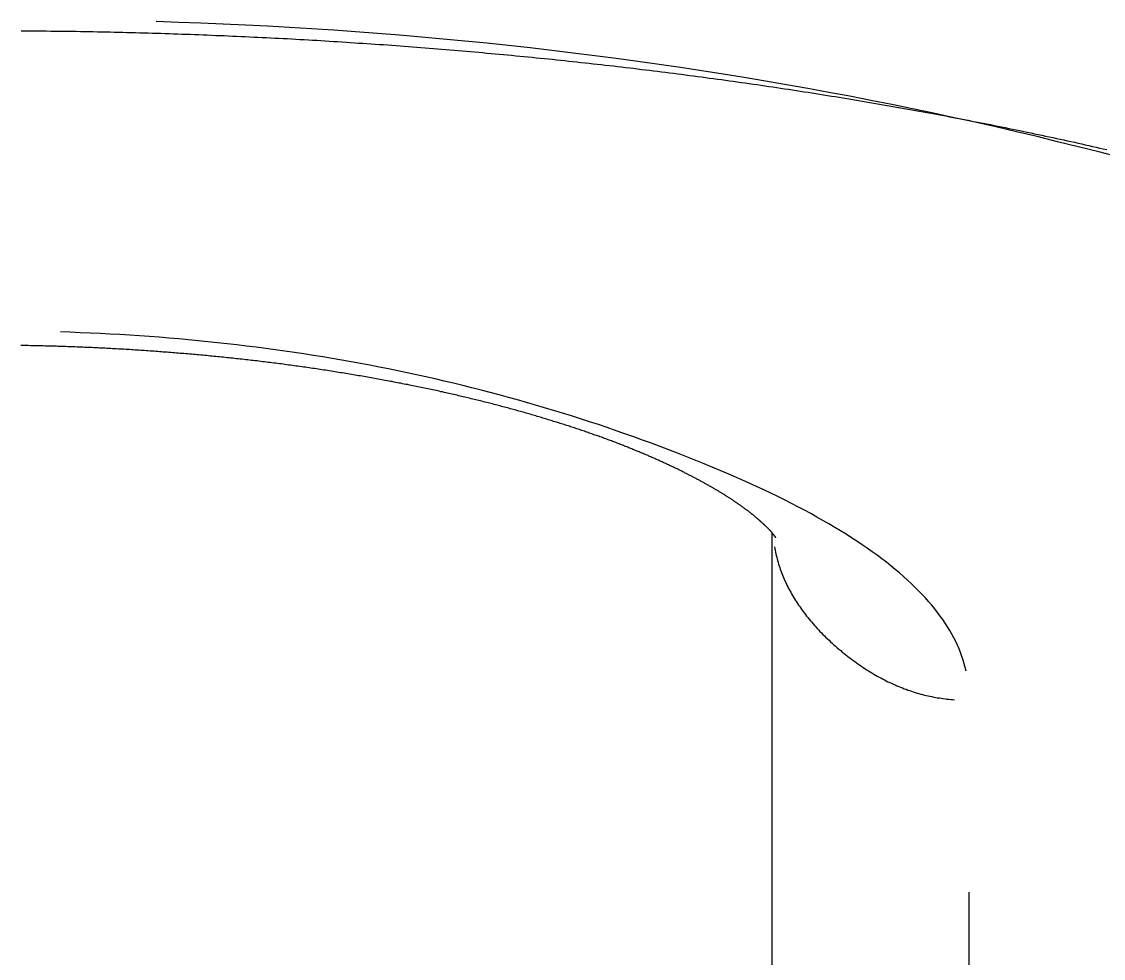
# Model space of a CAD drawing. Extents: x -120222 to -41942, y -19134 to 30932.
# Drawn here: x -81558.966 to -81557.595, y 10172.307 to 10173.495 of the extents above; entities that cross this region are included whole.
import ezdxf

# ---------------------------------------------------------------- set-up
doc = ezdxf.new("R2010")
doc.units = 0
doc.header["$LTSCALE"] = 150
doc.header["$MEASUREMENT"] = 0
doc.layers.get('0').update_dxf_attribs({"linetype": 'CONTINUOUS'})
doc.layers.add('____-568', color=7, linetype='CONTINUOUS')

# ---------------------------------------------------------------- blocks, each defined once
blk = doc.blocks.new('____-172')
at = {"color": 1, "linetype": 'Continuous'}
for p, q in [((-87993.1199, 5624.149), (-87993.1199, 5619.2983)), ((-87992.8699, 5619.31), (-87992.8699, 5623.6929))]:
    blk.add_line(p, q, dxfattribs=at)
at = {"color": 1, "linetype": 'Continuous', "flags": 128}
for points in [[(-87992.6797, 5624.6246), (-87992.7056, 5624.6314), (-87992.7316, 5624.638), (-87992.7577, 5624.6444), (-87992.7838, 5624.6508), (-87992.81, 5624.657), (-87992.8362, 5624.6631), (-87992.8624, 5624.669), (-87992.8888, 5624.6748), (-87992.9151, 5624.6805), (-87992.9416, 5624.6861), (-87992.968, 5624.6915), (-87992.9946, 5624.6968), (-87993.0212, 5624.7019), (-87993.0478, 5624.7069), (-87993.0745, 5624.7118), (-87993.1013, 5624.7166), (-87993.1281, 5624.7212), (-87993.1549, 5624.7257), (-87993.1818, 5624.73), (-87993.2088, 5624.7342), (-87993.2358, 5624.7383), (-87993.2629, 5624.7423), (-87993.29, 5624.7461), (-87993.3172, 5624.7498), (-87993.3444, 5624.7533), (-87993.3717, 5624.7568), (-87993.399, 5624.7601), (-87993.4264, 5624.7632), (-87993.4539, 5624.7662), (-87993.4814, 5624.7691), (-87993.5089, 5624.7719), (-87993.5365, 5624.7745), (-87993.5642, 5624.777), (-87993.5919, 5624.7794), (-87993.6196, 5624.7816), (-87993.6475, 5624.7837), (-87993.6753, 5624.7857), (-87993.7033, 5624.7875), (-87993.7312, 5624.7892), (-87993.7593, 5624.7908), (-87993.7873, 5624.7922), (-87993.8155, 5624.7935), (-87993.8437, 5624.7947), (-87993.8719, 5624.7957), (-87993.9002, 5624.7966), (-87993.9002, 5624.7966)], [(-87994.0715, 5624.7851), (-87994.0662, 5624.7851), (-87994.0608, 5624.785), (-87994.0554, 5624.785), (-87994.05, 5624.7849), (-87994.0447, 5624.7849), (-87994.0393, 5624.7848), (-87994.0339, 5624.7847), (-87994.0286, 5624.7847), (-87994.0232, 5624.7846), (-87994.0178, 5624.7845), (-87994.0125, 5624.7845), (-87994.0071, 5624.7844), (-87994.0017, 5624.7843), (-87993.9964, 5624.7842), (-87993.991, 5624.7841), (-87993.9856, 5624.784), (-87993.9803, 5624.7839), (-87993.9749, 5624.7838), (-87993.9695, 5624.7837), (-87993.9642, 5624.7836), (-87993.9588, 5624.7835), (-87993.9534, 5624.7833), (-87993.9481, 5624.7832), (-87993.9427, 5624.7831), (-87993.9374, 5624.783), (-87993.932, 5624.7828), (-87993.9266, 5624.7827), (-87993.9213, 5624.7825), (-87993.9159, 5624.7824), (-87993.9106, 5624.7822), (-87993.9052, 5624.7821), (-87993.8998, 5624.7819), (-87993.8945, 5624.7818), (-87993.8891, 5624.7816), (-87993.8838, 5624.7814), (-87993.8784, 5624.7812), (-87993.8731, 5624.7811), (-87993.8677, 5624.7809), (-87993.8623, 5624.7807), (-87993.857, 5624.7805), (-87993.8516, 5624.7803), (-87993.8463, 5624.7801), (-87993.8409, 5624.7799), (-87993.8356, 5624.7797), (-87993.8302, 5624.7795), (-87993.8249, 5624.7792), (-87993.8195, 5624.779), (-87993.8142, 5624.7788), (-87993.8088, 5624.7786), (-87993.8035, 5624.7783), (-87993.7981, 5624.7781), (-87993.7928, 5624.7779), (-87993.7874, 5624.7776), (-87993.7821, 5624.7774), (-87993.7767, 5624.7771), (-87993.7714, 5624.7769), (-87993.766, 5624.7766), (-87993.7607, 5624.7763), (-87993.7554, 5624.7761), (-87993.75, 5624.7758), (-87993.7447, 5624.7755), (-87993.7394, 5624.7752), (-87993.734, 5624.775), (-87993.7287, 5624.7747), (-87993.7234, 5624.7744), (-87993.7181, 5624.7741), (-87993.7127, 5624.7738), (-87993.7074, 5624.7735), (-87993.7021, 5624.7732), (-87993.6968, 5624.7729), (-87993.6915, 5624.7726), (-87993.6862, 5624.7722), (-87993.6809, 5624.7719), (-87993.6756, 5624.7716), (-87993.6703, 5624.7713), (-87993.665, 5624.7709), (-87993.6597, 5624.7706), (-87993.6544, 5624.7702), (-87993.6491, 5624.7699), (-87993.6438, 5624.7695), (-87993.6385, 5624.7692), (-87993.6332, 5624.7688), (-87993.628, 5624.7685), (-87993.6227, 5624.7681), (-87993.6174, 5624.7677), (-87993.6121, 5624.7674), (-87993.6069, 5624.767), (-87993.6016, 5624.7666), (-87993.5963, 5624.7662), (-87993.5911, 5624.7658), (-87993.5858, 5624.7654), (-87993.5805, 5624.7651), (-87993.5753, 5624.7647), (-87993.57, 5624.7643), (-87993.5648, 5624.7638), (-87993.5595, 5624.7634), (-87993.5543, 5624.763), (-87993.549, 5624.7626), (-87993.5438, 5624.7622), (-87993.5385, 5624.7617), (-87993.5333, 5624.7613), (-87993.5281, 5624.7609), (-87993.5228, 5624.7604), (-87993.5176, 5624.76), (-87993.5124, 5624.7596), (-87993.5071, 5624.7591), (-87993.5019, 5624.7587), (-87993.4967, 5624.7582), (-87993.4915, 5624.7577), (-87993.4863, 5624.7573), (-87993.481, 5624.7568), (-87993.4758, 5624.7563), (-87993.4706, 5624.7558), (-87993.4654, 5624.7554), (-87993.4602, 5624.7549), (-87993.455, 5624.7544), (-87993.4498, 5624.7539), (-87993.4446, 5624.7534), (-87993.4394, 5624.7529), (-87993.4342, 5624.7524), (-87993.429, 5624.7519), (-87993.4238, 5624.7514), (-87993.4187, 5624.7509), (-87993.4135, 5624.7503), (-87993.4083, 5624.7498), (-87993.4031, 5624.7493), (-87993.398, 5624.7488), (-87993.3928, 5624.7482), (-87993.3876, 5624.7477), (-87993.3825, 5624.7472), (-87993.3773, 5624.7466), (-87993.3722, 5624.7461), (-87993.367, 5624.7455), (-87993.3619, 5624.7449), (-87993.3567, 5624.7444), (-87993.3516, 5624.7438), (-87993.3464, 5624.7433), (-87993.3413, 5624.7427), (-87993.3362, 5624.7421), (-87993.3311, 5624.7415), (-87993.3259, 5624.7409), (-87993.3208, 5624.7404), (-87993.3157, 5624.7398), (-87993.3106, 5624.7392), (-87993.3055, 5624.7386), (-87993.3004, 5624.738), (-87993.2953, 5624.7374), (-87993.2902, 5624.7368), (-87993.2851, 5624.7361), (-87993.28, 5624.7355), (-87993.2749, 5624.7349), (-87993.2698, 5624.7343), (-87993.2647, 5624.7337), (-87993.2596, 5624.733), (-87993.2546, 5624.7324), (-87993.2495, 5624.7317), (-87993.2444, 5624.7311), (-87993.2393, 5624.7305), (-87993.2343, 5624.7298), (-87993.2292, 5624.7291), (-87993.2242, 5624.7285), (-87993.2191, 5624.7278), (-87993.2141, 5624.7272), (-87993.209, 5624.7265), (-87993.204, 5624.7258), (-87993.1989, 5624.7251), (-87993.1939, 5624.7245), (-87993.1889, 5624.7238), (-87993.1838, 5624.7231), (-87993.1788, 5624.7224), (-87993.1738, 5624.7217), (-87993.1688, 5624.721), (-87993.1637, 5624.7203), (-87993.1587, 5624.7196), (-87993.1537, 5624.7189), (-87993.1487, 5624.7182), (-87993.1437, 5624.7174), (-87993.1387, 5624.7167), (-87993.1337, 5624.716), (-87993.1287, 5624.7153), (-87993.1237, 5624.7145), (-87993.1187, 5624.7138), (-87993.1138, 5624.713), (-87993.1088, 5624.7123), (-87993.1038, 5624.7115), (-87993.0988, 5624.7108), (-87993.0939, 5624.71), (-87993.0889, 5624.7093), (-87993.084, 5624.7085), (-87993.079, 5624.7078), (-87993.0741, 5624.707), (-87993.0691, 5624.7062), (-87993.0642, 5624.7054), (-87993.0593, 5624.7047), (-87993.0543, 5624.7039), (-87993.0494, 5624.7031), (-87993.0445, 5624.7023), (-87993.0396, 5624.7015), (-87993.0347, 5624.7007), (-87993.0298, 5624.6999), (-87993.0249, 5624.6991), (-87993.02, 5624.6983), (-87993.0151, 5624.6975), (-87993.0103, 5624.6967), (-87993.0054, 5624.6959), (-87993.0005, 5624.695), (-87992.9957, 5624.6942), (-87992.9908, 5624.6934), (-87992.9859, 5624.6925), (-87992.9811, 5624.6917), (-87992.9763, 5624.6909), (-87992.9714, 5624.69), (-87992.9666, 5624.6892), (-87992.9618, 5624.6883), (-87992.9569, 5624.6875), (-87992.9521, 5624.6866), (-87992.9473, 5624.6858), (-87992.9425, 5624.6849), (-87992.9377, 5624.684), (-87992.9329, 5624.6832), (-87992.9281, 5624.6823), (-87992.9233, 5624.6814), (-87992.9186, 5624.6805), (-87992.9138, 5624.6797), (-87992.909, 5624.6788), (-87992.9043, 5624.6779), (-87992.8995, 5624.677), (-87992.8947, 5624.6761), (-87992.89, 5624.6752), (-87992.8853, 5624.6743), (-87992.8805, 5624.6734), (-87992.8758, 5624.6725), (-87992.8711, 5624.6716), (-87992.8663, 5624.6706), (-87992.8616, 5624.6697), (-87992.8569, 5624.6688), (-87992.8522, 5624.6679), (-87992.8475, 5624.6669), (-87992.8428, 5624.666), (-87992.8381, 5624.6651), (-87992.8334, 5624.6641), (-87992.8287, 5624.6632), (-87992.8241, 5624.6622), (-87992.8194, 5624.6613), (-87992.8147, 5624.6603), (-87992.8101, 5624.6594), (-87992.8054, 5624.6584), (-87992.8007, 5624.6574), (-87992.7961, 5624.6565), (-87992.7915, 5624.6555), (-87992.7868, 5624.6545), (-87992.7822, 5624.6535), (-87992.7776, 5624.6526), (-87992.773, 5624.6516), (-87992.7684, 5624.6506), (-87992.7638, 5624.6496), (-87992.7592, 5624.6486), (-87992.7546, 5624.6476), (-87992.75, 5624.6466), (-87992.7454, 5624.6456), (-87992.7408, 5624.6446), (-87992.7363, 5624.6436), (-87992.7317, 5624.6426), (-87992.7271, 5624.6415), (-87992.7226, 5624.6405), (-87992.7181, 5624.6395), (-87992.7135, 5624.6385), (-87992.709, 5624.6374), (-87992.7045, 5624.6364), (-87992.6999, 5624.6354), (-87992.6954, 5624.6343)], [(-87992.8738, 5623.9731), (-87992.8748, 5623.9778), (-87992.8761, 5623.9826), (-87992.8775, 5623.9873), (-87992.879, 5623.992), (-87992.8807, 5623.9967), (-87992.8826, 5624.0014), (-87992.8846, 5624.006), (-87992.8868, 5624.0107), (-87992.8891, 5624.0154), (-87992.8916, 5624.02), (-87992.8943, 5624.0247), (-87992.8971, 5624.0293), (-87992.9001, 5624.0339), (-87992.9032, 5624.0385), (-87992.9065, 5624.0431), (-87992.9099, 5624.0477), (-87992.9135, 5624.0523), (-87992.9173, 5624.0569), (-87992.9212, 5624.0615), (-87992.9253, 5624.0661), (-87992.9295, 5624.0706), (-87992.9339, 5624.0752), (-87992.9385, 5624.0797), (-87992.9432, 5624.0842), (-87992.9481, 5624.0887), (-87992.9531, 5624.0932), (-87992.9583, 5624.0977), (-87992.9636, 5624.1022), (-87992.9691, 5624.1067), (-87992.9748, 5624.1112), (-87992.9806, 5624.1157), (-87992.9866, 5624.1201), (-87992.9927, 5624.1246), (-87992.999, 5624.129), (-87993.0055, 5624.1334), (-87993.0121, 5624.1378), (-87993.0189, 5624.1423), (-87993.0258, 5624.1467), (-87993.0329, 5624.151), (-87993.0401, 5624.1554), (-87993.0475, 5624.1598), (-87993.0551, 5624.1642), (-87993.0628, 5624.1685), (-87993.0707, 5624.1729), (-87993.0787, 5624.1772), (-87993.0869, 5624.1815), (-87993.0952, 5624.1859), (-87993.1038, 5624.1902), (-87993.1124, 5624.1945), (-87993.1212, 5624.1988), (-87993.1302, 5624.2031), (-87993.1394, 5624.2073), (-87993.1487, 5624.2116), (-87993.1581, 5624.2159), (-87993.1677, 5624.2201), (-87993.1775, 5624.2244), (-87993.1874, 5624.2286), (-87993.1975, 5624.2328), (-87993.2078, 5624.237), (-87993.2182, 5624.2412), (-87993.2288, 5624.2454), (-87993.2395, 5624.2496), (-87993.2504, 5624.2538), (-87993.2614, 5624.258), (-87993.2725, 5624.2621), (-87993.2837, 5624.2662), (-87993.2949, 5624.2702), (-87993.3061, 5624.2742), (-87993.3173, 5624.278), (-87993.3285, 5624.2819), (-87993.3398, 5624.2857), (-87993.3511, 5624.2894), (-87993.3624, 5624.2931), (-87993.3738, 5624.2967), (-87993.3851, 5624.3002), (-87993.3965, 5624.3037), (-87993.408, 5624.3071), (-87993.4194, 5624.3105), (-87993.4309, 5624.3138), (-87993.4423, 5624.317), (-87993.4539, 5624.3202), (-87993.4654, 5624.3233), (-87993.477, 5624.3264), (-87993.4885, 5624.3294), (-87993.5001, 5624.3324), (-87993.5118, 5624.3353), (-87993.5234, 5624.3381), (-87993.5351, 5624.3409), (-87993.5468, 5624.3436), (-87993.5585, 5624.3462), (-87993.5703, 5624.3488), (-87993.5821, 5624.3514), (-87993.5939, 5624.3538), (-87993.6057, 5624.3563), (-87993.6175, 5624.3586), (-87993.6294, 5624.3609), (-87993.6413, 5624.3631), (-87993.6532, 5624.3653), (-87993.6652, 5624.3674), (-87993.6771, 5624.3695), (-87993.6891, 5624.3715), (-87993.7011, 5624.3735), (-87993.7132, 5624.3753), (-87993.7252, 5624.3772), (-87993.7373, 5624.3789), (-87993.7494, 5624.3806), (-87993.7615, 5624.3823), (-87993.7737, 5624.3839), (-87993.7859, 5624.3854), (-87993.7981, 5624.3869), (-87993.8103, 5624.3883), (-87993.8226, 5624.3896), (-87993.8348, 5624.3909), (-87993.8471, 5624.3921), (-87993.8595, 5624.3933), (-87993.8718, 5624.3944), (-87993.8842, 5624.3955), (-87993.8966, 5624.3965), (-87993.909, 5624.3974), (-87993.9214, 5624.3983), (-87993.9339, 5624.3991), (-87993.9464, 5624.3999), (-87993.9589, 5624.4006), (-87993.9714, 5624.4012), (-87993.984, 5624.4018), (-87993.9966, 5624.4023), (-87994.0092, 5624.4028), (-87994.0218, 5624.4032), (-87994.0218, 5624.4032)], [(-87993.1147, 5624.1421), (-87993.1147, 5624.1422), (-87993.1148, 5624.1424), (-87993.1149, 5624.1425), (-87993.115, 5624.1426), (-87993.1151, 5624.1427), (-87993.1151, 5624.1428), (-87993.1152, 5624.1429), (-87993.1153, 5624.1431), (-87993.1154, 5624.1432), (-87993.1155, 5624.1433), (-87993.1155, 5624.1434), (-87993.1156, 5624.1435), (-87993.1157, 5624.1437), (-87993.1158, 5624.1438), (-87993.1159, 5624.1439), (-87993.116, 5624.144), (-87993.1161, 5624.1441), (-87993.1162, 5624.1443), (-87993.1163, 5624.1444), (-87993.1164, 5624.1445), (-87993.1165, 5624.1447), (-87993.1166, 5624.1448), (-87993.1166, 5624.1449), (-87993.1167, 5624.145), (-87993.1168, 5624.1452), (-87993.1169, 5624.1453), (-87993.117, 5624.1454), (-87993.1171, 5624.1456), (-87993.1172, 5624.1457), (-87993.1174, 5624.1458), (-87993.1175, 5624.146), (-87993.1176, 5624.1461), (-87993.1177, 5624.1462), (-87993.1178, 5624.1464), (-87993.1179, 5624.1465), (-87993.118, 5624.1466), (-87993.1181, 5624.1468), (-87993.1182, 5624.1469), (-87993.1183, 5624.1471), (-87993.1184, 5624.1472), (-87993.1186, 5624.1473), (-87993.1187, 5624.1475), (-87993.1188, 5624.1476), (-87993.1189, 5624.1478), (-87993.119, 5624.1479), (-87993.1191, 5624.148), (-87993.1193, 5624.1482), (-87993.1194, 5624.1483), (-87993.1195, 5624.1485), (-87993.1196, 5624.1486), (-87993.1197, 5624.1488), (-87993.1199, 5624.1489), (-87993.12, 5624.1491), (-87993.1201, 5624.1492), (-87993.1202, 5624.1494), (-87993.1204, 5624.1495), (-87993.1205, 5624.1497), (-87993.1206, 5624.1498), (-87993.1208, 5624.15), (-87993.1209, 5624.1501), (-87993.121, 5624.1503), (-87993.1212, 5624.1504), (-87993.1213, 5624.1506), (-87993.1214, 5624.1508), (-87993.1216, 5624.1509), (-87993.1217, 5624.1511), (-87993.1219, 5624.1512), (-87993.122, 5624.1514), (-87993.1222, 5624.1516), (-87993.1223, 5624.1518), (-87993.1225, 5624.1519), (-87993.1227, 5624.1521), (-87993.1228, 5624.1523), (-87993.123, 5624.1525), (-87993.1232, 5624.1527), (-87993.1234, 5624.1529), (-87993.1236, 5624.1531), (-87993.1238, 5624.1533), (-87993.124, 5624.1535), (-87993.1242, 5624.1537), (-87993.1244, 5624.1539), (-87993.1246, 5624.1541), (-87993.1248, 5624.1543), (-87993.125, 5624.1546), (-87993.1253, 5624.1548), (-87993.1255, 5624.155), (-87993.1257, 5624.1552), (-87993.126, 5624.1555), (-87993.1262, 5624.1557), (-87993.1265, 5624.1559), (-87993.1267, 5624.1562), (-87993.127, 5624.1564), (-87993.1273, 5624.1567), (-87993.1275, 5624.1569), (-87993.1278, 5624.1572), (-87993.1281, 5624.1575), (-87993.1284, 5624.1577), (-87993.1286, 5624.158), (-87993.1289, 5624.1583), (-87993.1292, 5624.1585), (-87993.1295, 5624.1588), (-87993.1298, 5624.1591), (-87993.1301, 5624.1594), (-87993.1305, 5624.1597), (-87993.1308, 5624.1599), (-87993.1311, 5624.1602), (-87993.1314, 5624.1605), (-87993.1318, 5624.1608), (-87993.1321, 5624.1611), (-87993.1324, 5624.1614), (-87993.1328, 5624.1618), (-87993.1331, 5624.1621), (-87993.1335, 5624.1624), (-87993.1338, 5624.1627), (-87993.1342, 5624.163), (-87993.1346, 5624.1634), (-87993.1349, 5624.1637), (-87993.1353, 5624.164), (-87993.1357, 5624.1643), (-87993.1361, 5624.1647), (-87993.1365, 5624.165), (-87993.1369, 5624.1654), (-87993.1373, 5624.1657), (-87993.1377, 5624.1661), (-87993.1381, 5624.1664), (-87993.1385, 5624.1668), (-87993.1389, 5624.1672), (-87993.1393, 5624.1675), (-87993.1397, 5624.1679), (-87993.1402, 5624.1683), (-87993.1406, 5624.1686), (-87993.141, 5624.169), (-87993.1415, 5624.1694), (-87993.1419, 5624.1697), (-87993.1424, 5624.1701), (-87993.1428, 5624.1705), (-87993.1433, 5624.1709), (-87993.1438, 5624.1713), (-87993.1442, 5624.1716), (-87993.1447, 5624.172), (-87993.1452, 5624.1724), (-87993.1457, 5624.1728), (-87993.1461, 5624.1732), (-87993.1466, 5624.1736), (-87993.1471, 5624.1739), (-87993.1476, 5624.1743), (-87993.1481, 5624.1747), (-87993.1486, 5624.1751), (-87993.1492, 5624.1755), (-87993.1497, 5624.1759), (-87993.1502, 5624.1763), (-87993.1507, 5624.1767), (-87993.1512, 5624.1771), (-87993.1518, 5624.1775), (-87993.1523, 5624.1779), (-87993.1529, 5624.1783), (-87993.1534, 5624.1787), (-87993.154, 5624.1791), (-87993.1545, 5624.1795), (-87993.1551, 5624.18), (-87993.1557, 5624.1804), (-87993.1562, 5624.1808), (-87993.1568, 5624.1812), (-87993.1574, 5624.1816), (-87993.158, 5624.182), (-87993.1585, 5624.1824), (-87993.1591, 5624.1829), (-87993.1597, 5624.1833), (-87993.1603, 5624.1837), (-87993.1609, 5624.1841), (-87993.1616, 5624.1846), (-87993.1622, 5624.185), (-87993.1628, 5624.1854), (-87993.1634, 5624.1858), (-87993.164, 5624.1863), (-87993.1647, 5624.1867), (-87993.1653, 5624.1871), (-87993.1659, 5624.1876), (-87993.1666, 5624.188), (-87993.1672, 5624.1884), (-87993.1679, 5624.1889), (-87993.1686, 5624.1893), (-87993.1692, 5624.1898), (-87993.1699, 5624.1902), (-87993.1706, 5624.1907), (-87993.1712, 5624.1911), (-87993.1719, 5624.1916), (-87993.1726, 5624.192), (-87993.1733, 5624.1925), (-87993.174, 5624.1929), (-87993.1747, 5624.1934), (-87993.1754, 5624.1938), (-87993.1761, 5624.1943), (-87993.1768, 5624.1947), (-87993.1775, 5624.1952), (-87993.1782, 5624.1956), (-87993.179, 5624.1961), (-87993.1797, 5624.1966), (-87993.1804, 5624.197), (-87993.1812, 5624.1975), (-87993.1819, 5624.1979), (-87993.1827, 5624.1984), (-87993.1834, 5624.1989), (-87993.1842, 5624.1993), (-87993.185, 5624.1998), (-87993.1857, 5624.2003), (-87993.1865, 5624.2007), (-87993.1873, 5624.2012), (-87993.1881, 5624.2017), (-87993.1889, 5624.2022), (-87993.1897, 5624.2026), (-87993.1905, 5624.2031), (-87993.1913, 5624.2036), (-87993.1921, 5624.2041), (-87993.1929, 5624.2045), (-87993.1937, 5624.205), (-87993.1946, 5624.2055), (-87993.1954, 5624.206), (-87993.1962, 5624.2065), (-87993.1971, 5624.2069), (-87993.1979, 5624.2074), (-87993.1988, 5624.2079), (-87993.1996, 5624.2084), (-87993.2005, 5624.2089), (-87993.2013, 5624.2094), (-87993.2022, 5624.2098), (-87993.2031, 5624.2103), (-87993.204, 5624.2108), (-87993.2049, 5624.2113), (-87993.2057, 5624.2118), (-87993.2066, 5624.2123), (-87993.2075, 5624.2128), (-87993.2085, 5624.2133), (-87993.2094, 5624.2138), (-87993.2103, 5624.2143), (-87993.2112, 5624.2148), (-87993.2121, 5624.2153), (-87993.2131, 5624.2158), (-87993.214, 5624.2163), (-87993.2149, 5624.2168), (-87993.2159, 5624.2173), (-87993.2168, 5624.2178), (-87993.2178, 5624.2183), (-87993.2187, 5624.2188), (-87993.2197, 5624.2193), (-87993.2207, 5624.2198), (-87993.2216, 5624.2203), (-87993.2226, 5624.2208), (-87993.2236, 5624.2213), (-87993.2246, 5624.2218), (-87993.2256, 5624.2223), (-87993.2266, 5624.2229), (-87993.2276, 5624.2234), (-87993.2286, 5624.2239), (-87993.2296, 5624.2244), (-87993.2306, 5624.2249), (-87993.2317, 5624.2254), (-87993.2327, 5624.2259), (-87993.2337, 5624.2265), (-87993.2348, 5624.227), (-87993.2358, 5624.2275), (-87993.2369, 5624.228), (-87993.2379, 5624.2285), (-87993.239, 5624.2291), (-87993.2401, 5624.2296), (-87993.2411, 5624.2301), (-87993.2422, 5624.2306), (-87993.2433, 5624.2311), (-87993.2444, 5624.2317), (-87993.2455, 5624.2322), (-87993.2466, 5624.2327), (-87993.2477, 5624.2332), (-87993.2488, 5624.2337), (-87993.2499, 5624.2343), (-87993.251, 5624.2348), (-87993.2521, 5624.2353), (-87993.2532, 5624.2358), (-87993.2544, 5624.2364), (-87993.2555, 5624.2369), (-87993.2567, 5624.2374), (-87993.2578, 5624.2379), (-87993.259, 5624.2385), (-87993.2601, 5624.239), (-87993.2613, 5624.2395), (-87993.2625, 5624.24), (-87993.2636, 5624.2406), (-87993.2648, 5624.2411), (-87993.266, 5624.2416), (-87993.2672, 5624.2421), (-87993.2684, 5624.2427), (-87993.2696, 5624.2432), (-87993.2708, 5624.2437), (-87993.272, 5624.2442), (-87993.2732, 5624.2448), (-87993.2744, 5624.2453), (-87993.2757, 5624.2458), (-87993.2769, 5624.2464), (-87993.2781, 5624.2469), (-87993.2794, 5624.2474), (-87993.2806, 5624.2479), (-87993.2819, 5624.2485), (-87993.2831, 5624.249), (-87993.2844, 5624.2495), (-87993.2856, 5624.2501), (-87993.2869, 5624.2506), (-87993.2882, 5624.2511), (-87993.2895, 5624.2517), (-87993.2908, 5624.2522), (-87993.2921, 5624.2527), (-87993.2934, 5624.2533), (-87993.2947, 5624.2538), (-87993.296, 5624.2543), (-87993.2973, 5624.2549), (-87993.2986, 5624.2554), (-87993.2999, 5624.2559), (-87993.3013, 5624.2565), (-87993.3026, 5624.257), (-87993.3039, 5624.2575), (-87993.3053, 5624.2581), (-87993.3066, 5624.2586), (-87993.308, 5624.2591), (-87993.3093, 5624.2597), (-87993.3107, 5624.2602), (-87993.3121, 5624.2607), (-87993.3135, 5624.2613), (-87993.3148, 5624.2618), (-87993.3162, 5624.2623), (-87993.3176, 5624.2629), (-87993.319, 5624.2634), (-87993.3204, 5624.2639), (-87993.3219, 5624.2645), (-87993.3233, 5624.265), (-87993.3247, 5624.2655), (-87993.3261, 5624.2661), (-87993.3276, 5624.2666), (-87993.329, 5624.2671), (-87993.3305, 5624.2677), (-87993.3319, 5624.2682), (-87993.3334, 5624.2687), (-87993.3348, 5624.2693), (-87993.3363, 5624.2698), (-87993.3378, 5624.2703), (-87993.3393, 5624.2709), (-87993.3408, 5624.2714), (-87993.3423, 5624.2719), (-87993.3438, 5624.2725), (-87993.3453, 5624.273), (-87993.3468, 5624.2735), (-87993.3483, 5624.2741), (-87993.3498, 5624.2746), (-87993.3513, 5624.2751), (-87993.3529, 5624.2757), (-87993.3544, 5624.2762), (-87993.356, 5624.2767), (-87993.3575, 5624.2773), (-87993.3591, 5624.2778), (-87993.3606, 5624.2783), (-87993.3622, 5624.2788), (-87993.3638, 5624.2794), (-87993.3654, 5624.2799), (-87993.367, 5624.2804), (-87993.3686, 5624.281), (-87993.3702, 5624.2815), (-87993.3718, 5624.282), (-87993.3734, 5624.2825), (-87993.375, 5624.2831), (-87993.3766, 5624.2836), (-87993.3782, 5624.2841), (-87993.3799, 5624.2847), (-87993.3815, 5624.2852), (-87993.3832, 5624.2857), (-87993.3848, 5624.2862), (-87993.3865, 5624.2868), (-87993.3881, 5624.2873), (-87993.3898, 5624.2878), (-87993.3915, 5624.2884), (-87993.3931, 5624.2889), (-87993.3948, 5624.2894), (-87993.3965, 5624.2899), (-87993.3982, 5624.2905), (-87993.3999, 5624.291), (-87993.4016, 5624.2915), (-87993.4034, 5624.292), (-87993.4051, 5624.2926), (-87993.4068, 5624.2931), (-87993.4085, 5624.2936), (-87993.4103, 5624.2941), (-87993.412, 5624.2947), (-87993.4138, 5624.2952), (-87993.4155, 5624.2957), (-87993.4173, 5624.2962), (-87993.419, 5624.2967), (-87993.4208, 5624.2973), (-87993.4225, 5624.2978), (-87993.4243, 5624.2983), (-87993.4261, 5624.2988), (-87993.4279, 5624.2993), (-87993.4297, 5624.2998), (-87993.4315, 5624.3004), (-87993.4333, 5624.3009), (-87993.4351, 5624.3014), (-87993.4369, 5624.3019), (-87993.4387, 5624.3024), (-87993.4405, 5624.3029), (-87993.4423, 5624.3034), (-87993.4441, 5624.3039), (-87993.446, 5624.3044), (-87993.4478, 5624.3049), (-87993.4496, 5624.3054), (-87993.4515, 5624.3059), (-87993.4533, 5624.3064), (-87993.4552, 5624.3069), (-87993.4571, 5624.3074), (-87993.4589, 5624.3079), (-87993.4608, 5624.3084), (-87993.4627, 5624.3089), (-87993.4645, 5624.3094), (-87993.4664, 5624.3099), (-87993.4683, 5624.3104), (-87993.4702, 5624.3109), (-87993.4721, 5624.3114), (-87993.474, 5624.3119), (-87993.4759, 5624.3124), (-87993.4778, 5624.3129), (-87993.4797, 5624.3133), (-87993.4817, 5624.3138), (-87993.4836, 5624.3143), (-87993.4855, 5624.3148), (-87993.4874, 5624.3153), (-87993.4894, 5624.3158), (-87993.4913, 5624.3162), (-87993.4933, 5624.3167), (-87993.4952, 5624.3172), (-87993.4972, 5624.3177), (-87993.4991, 5624.3182), (-87993.5011, 5624.3186), (-87993.5031, 5624.3191), (-87993.5051, 5624.3196), (-87993.507, 5624.3201), (-87993.509, 5624.3205), (-87993.511, 5624.321), (-87993.513, 5624.3215), (-87993.515, 5624.322), (-87993.517, 5624.3224), (-87993.519, 5624.3229), (-87993.5211, 5624.3234), (-87993.5231, 5624.3238), (-87993.5251, 5624.3243), (-87993.5271, 5624.3248), (-87993.5292, 5624.3252), (-87993.5312, 5624.3257), (-87993.5332, 5624.3261), (-87993.5353, 5624.3266), (-87993.5373, 5624.3271), (-87993.5394, 5624.3275), (-87993.5415, 5624.328), (-87993.5435, 5624.3284), (-87993.5456, 5624.3289), (-87993.5477, 5624.3293), (-87993.5498, 5624.3298), (-87993.5518, 5624.3302), (-87993.5539, 5624.3307), (-87993.556, 5624.3311), (-87993.5581, 5624.3316), (-87993.5602, 5624.332), (-87993.5623, 5624.3325), (-87993.5645, 5624.3329), (-87993.5666, 5624.3333), (-87993.5687, 5624.3338), (-87993.5708, 5624.3342), (-87993.573, 5624.3346), (-87993.5751, 5624.3351), (-87993.5772, 5624.3355), (-87993.5794, 5624.3359), (-87993.5815, 5624.3364), (-87993.5837, 5624.3368), (-87993.5859, 5624.3372), (-87993.588, 5624.3376), (-87993.5902, 5624.3381), (-87993.5924, 5624.3385), (-87993.5946, 5624.3389), (-87993.5967, 5624.3393), (-87993.5989, 5624.3397), (-87993.6011, 5624.3402), (-87993.6033, 5624.3406), (-87993.6055, 5624.341), (-87993.6077, 5624.3414), (-87993.61, 5624.3418), (-87993.6122, 5624.3422), (-87993.6144, 5624.3426), (-87993.6166, 5624.343), (-87993.6189, 5624.3434), (-87993.6211, 5624.3439), (-87993.6233, 5624.3443), (-87993.6256, 5624.3447), (-87993.6278, 5624.3451), (-87993.6301, 5624.3455), (-87993.6323, 5624.3459), (-87993.6346, 5624.3462), (-87993.6369, 5624.3466), (-87993.6392, 5624.347), (-87993.6414, 5624.3474), (-87993.6437, 5624.3478), (-87993.646, 5624.3482), (-87993.6483, 5624.3486), (-87993.6506, 5624.349), (-87993.6529, 5624.3494), (-87993.6552, 5624.3497), (-87993.6575, 5624.3501), (-87993.6598, 5624.3505), (-87993.6622, 5624.3509), (-87993.6645, 5624.3513), (-87993.6668, 5624.3516), (-87993.6692, 5624.352), (-87993.6715, 5624.3524), (-87993.6738, 5624.3528), (-87993.6762, 5624.3531), (-87993.6785, 5624.3535), (-87993.6808, 5624.3539), (-87993.6832, 5624.3542), (-87993.6855, 5624.3546), (-87993.6878, 5624.3549), (-87993.6902, 5624.3553), (-87993.6925, 5624.3556), (-87993.6948, 5624.356), (-87993.6972, 5624.3563), (-87993.6995, 5624.3567), (-87993.7019, 5624.357), (-87993.7042, 5624.3574), (-87993.7065, 5624.3577), (-87993.7089, 5624.3581), (-87993.7112, 5624.3584), (-87993.7136, 5624.3587), (-87993.7159, 5624.3591), (-87993.7183, 5624.3594), (-87993.7206, 5624.3597), (-87993.723, 5624.36), (-87993.7253, 5624.3604), (-87993.7277, 5624.3607), (-87993.73, 5624.361), (-87993.7324, 5624.3613), (-87993.7347, 5624.3616), (-87993.7371, 5624.362), (-87993.7394, 5624.3623), (-87993.7418, 5624.3626), (-87993.7441, 5624.3629), (-87993.7465, 5624.3632), (-87993.7489, 5624.3635), (-87993.7512, 5624.3638), (-87993.7536, 5624.3641), (-87993.7559, 5624.3644), (-87993.7583, 5624.3647), (-87993.7607, 5624.365), (-87993.763, 5624.3653), (-87993.7654, 5624.3655), (-87993.7677, 5624.3658), (-87993.7701, 5624.3661), (-87993.7725, 5624.3664), (-87993.7748, 5624.3667), (-87993.7772, 5624.3669), (-87993.7796, 5624.3672), (-87993.7819, 5624.3675), (-87993.7843, 5624.3678), (-87993.7867, 5624.368), (-87993.789, 5624.3683), (-87993.7914, 5624.3686), (-87993.7938, 5624.3688), (-87993.7962, 5624.3691), (-87993.7985, 5624.3693), (-87993.8009, 5624.3696), (-87993.8033, 5624.3698), (-87993.8057, 5624.3701), (-87993.808, 5624.3703), (-87993.8104, 5624.3706), (-87993.8128, 5624.3708), (-87993.8152, 5624.3711), (-87993.8175, 5624.3713), (-87993.8199, 5624.3716), (-87993.8223, 5624.3718), (-87993.8247, 5624.372), (-87993.8271, 5624.3723), (-87993.8294, 5624.3725), (-87993.8318, 5624.3727), (-87993.8342, 5624.373), (-87993.8366, 5624.3732), (-87993.839, 5624.3734), (-87993.8413, 5624.3736), (-87993.8437, 5624.3738), (-87993.8461, 5624.3741), (-87993.8485, 5624.3743), (-87993.8509, 5624.3745), (-87993.8532, 5624.3747), (-87993.8556, 5624.3749), (-87993.858, 5624.3751), (-87993.8604, 5624.3753), (-87993.8627, 5624.3755), (-87993.8651, 5624.3757), (-87993.8675, 5624.3759), (-87993.8699, 5624.3761), (-87993.8723, 5624.3763), (-87993.8746, 5624.3765), (-87993.877, 5624.3767), (-87993.8794, 5624.3769), (-87993.8818, 5624.3771), (-87993.8841, 5624.3773), (-87993.8865, 5624.3775), (-87993.8889, 5624.3777), (-87993.8913, 5624.3778), (-87993.8937, 5624.378), (-87993.896, 5624.3782), (-87993.8984, 5624.3784), (-87993.9008, 5624.3785), (-87993.9032, 5624.3787), (-87993.9055, 5624.3789), (-87993.9079, 5624.379), (-87993.9103, 5624.3792), (-87993.9127, 5624.3794), (-87993.9151, 5624.3795), (-87993.9174, 5624.3797), (-87993.9198, 5624.3799), (-87993.9222, 5624.38), (-87993.9246, 5624.3802), (-87993.9269, 5624.3803), (-87993.9293, 5624.3805), (-87993.9317, 5624.3806), (-87993.9341, 5624.3808), (-87993.9364, 5624.3809), (-87993.9388, 5624.3811), (-87993.9412, 5624.3812), (-87993.9436, 5624.3813), (-87993.9459, 5624.3815), (-87993.9483, 5624.3816), (-87993.9507, 5624.3817), (-87993.9531, 5624.3819), (-87993.9555, 5624.382), (-87993.9578, 5624.3821), (-87993.9602, 5624.3823), (-87993.9626, 5624.3824), (-87993.965, 5624.3825), (-87993.9673, 5624.3826), (-87993.9697, 5624.3827), (-87993.9721, 5624.3828), (-87993.9745, 5624.383), (-87993.9768, 5624.3831), (-87993.9792, 5624.3832), (-87993.9816, 5624.3833), (-87993.984, 5624.3834), (-87993.9863, 5624.3835), (-87993.9887, 5624.3836), (-87993.9911, 5624.3837), (-87993.9935, 5624.3838), (-87993.9959, 5624.3839), (-87993.9982, 5624.384), (-87994.0006, 5624.3841), (-87994.003, 5624.3842), (-87994.0054, 5624.3843), (-87994.0078, 5624.3844), (-87994.0101, 5624.3845), (-87994.0125, 5624.3845), (-87994.0149, 5624.3846), (-87994.0173, 5624.3847), (-87994.0197, 5624.3848), (-87994.022, 5624.3849), (-87994.0244, 5624.3849), (-87994.0268, 5624.385), (-87994.0292, 5624.3851), (-87994.0316, 5624.3851), (-87994.034, 5624.3852), (-87994.0363, 5624.3853), (-87994.0387, 5624.3853), (-87994.0411, 5624.3854), (-87994.0435, 5624.3855), (-87994.0459, 5624.3855), (-87994.0483, 5624.3856), (-87994.0506, 5624.3856), (-87994.053, 5624.3857), (-87994.0554, 5624.3857), (-87994.0578, 5624.3858), (-87994.0602, 5624.3858), (-87994.0626, 5624.3859), (-87994.065, 5624.3859), (-87994.0673, 5624.386), (-87994.0697, 5624.386), (-87994.0721, 5624.386)], [(-87993.1166, 5624.1308), (-87993.1162, 5624.1286), (-87993.1158, 5624.1264), (-87993.1154, 5624.1242), (-87993.1149, 5624.122), (-87993.1144, 5624.1198), (-87993.1138, 5624.1177), (-87993.1132, 5624.1155), (-87993.1126, 5624.1133), (-87993.112, 5624.1112), (-87993.1114, 5624.109), (-87993.1107, 5624.1068), (-87993.11, 5624.1047), (-87993.1092, 5624.1026), (-87993.1085, 5624.1004), (-87993.1077, 5624.0983), (-87993.1069, 5624.0962), (-87993.106, 5624.0941), (-87993.1051, 5624.0919), (-87993.1042, 5624.0898), (-87993.1033, 5624.0877), (-87993.1024, 5624.0857), (-87993.1014, 5624.0836), (-87993.1004, 5624.0815), (-87993.0993, 5624.0794), (-87993.0982, 5624.0773), (-87993.0971, 5624.0753), (-87993.096, 5624.0732), (-87993.0949, 5624.0712), (-87993.0937, 5624.0691), (-87993.0925, 5624.0671), (-87993.0912, 5624.065), (-87993.09, 5624.063), (-87993.0887, 5624.061), (-87993.0874, 5624.059), (-87993.086, 5624.057), (-87993.0846, 5624.055), (-87993.0832, 5624.053), (-87993.0818, 5624.051), (-87993.0804, 5624.049), (-87993.0789, 5624.047), (-87993.0774, 5624.045), (-87993.0758, 5624.043), (-87993.0742, 5624.0411), (-87993.0727, 5624.0391), (-87993.071, 5624.0372), (-87993.0694, 5624.0352), (-87993.0677, 5624.0333), (-87993.066, 5624.0313), (-87993.0643, 5624.0294), (-87993.0625, 5624.0275), (-87993.0607, 5624.0256), (-87993.0589, 5624.0237), (-87993.057, 5624.0218), (-87993.0552, 5624.0199), (-87993.0533, 5624.018), (-87993.0513, 5624.0161), (-87993.0494, 5624.0142), (-87993.0474, 5624.0123), (-87993.0454, 5624.0104), (-87993.0433, 5624.0086), (-87993.0413, 5624.0067), (-87993.0392, 5624.0049), (-87993.037, 5624.003), (-87993.0349, 5624.0012), (-87993.0327, 5623.9993), (-87993.0306, 5623.9975), (-87993.0284, 5623.9958), (-87993.0262, 5623.994), (-87993.024, 5623.9923), (-87993.0218, 5623.9906), (-87993.0196, 5623.9889), (-87993.0174, 5623.9873), (-87993.0152, 5623.9857), (-87993.013, 5623.9841), (-87993.0108, 5623.9825), (-87993.0086, 5623.981), (-87993.0064, 5623.9795), (-87993.0042, 5623.978), (-87993.002, 5623.9765), (-87992.9998, 5623.9751), (-87992.9975, 5623.9737), (-87992.9953, 5623.9723), (-87992.9931, 5623.9709), (-87992.9908, 5623.9696), (-87992.9886, 5623.9683), (-87992.9863, 5623.967), (-87992.9841, 5623.9658), (-87992.9818, 5623.9646), (-87992.9796, 5623.9634), (-87992.9773, 5623.9622), (-87992.975, 5623.961), (-87992.9728, 5623.9599), (-87992.9705, 5623.9588), (-87992.9682, 5623.9578), (-87992.9659, 5623.9567), (-87992.9636, 5623.9557), (-87992.9613, 5623.9547), (-87992.959, 5623.9537), (-87992.9567, 5623.9528), (-87992.9544, 5623.9519), (-87992.9521, 5623.951), (-87992.9498, 5623.9502), (-87992.9475, 5623.9493), (-87992.9452, 5623.9485), (-87992.9429, 5623.9477), (-87992.9406, 5623.947), (-87992.9382, 5623.9463), (-87992.9359, 5623.9455), (-87992.9336, 5623.9449), (-87992.9312, 5623.9442), (-87992.9289, 5623.9436), (-87992.9265, 5623.943), (-87992.9242, 5623.9424), (-87992.9218, 5623.9419), (-87992.9195, 5623.9414), (-87992.9171, 5623.9409), (-87992.9147, 5623.9404), (-87992.9124, 5623.94), (-87992.91, 5623.9396), (-87992.9076, 5623.9392), (-87992.9052, 5623.9388), (-87992.9028, 5623.9385), (-87992.9004, 5623.9382), (-87992.898, 5623.9379), (-87992.8957, 5623.9376), (-87992.8932, 5623.9374), (-87992.8908, 5623.9372), (-87992.8884, 5623.937), (-87992.8884, 5623.937)]]:
    blk.add_lwpolyline(points, dxfattribs=at)
blk = doc.blocks.new('____-186')
at = {"color": 1}
blk.add_blockref('____-172', (0, 0), dxfattribs=at)

msp = doc.modelspace()

# ---------------------------------------------------------------- block references
at = {"layer": '____-568', "color": 0}
msp.add_blockref('____-186', (6435.10495, 4548.69799), dxfattribs=at)

doc.saveas('drawing.dxf')
